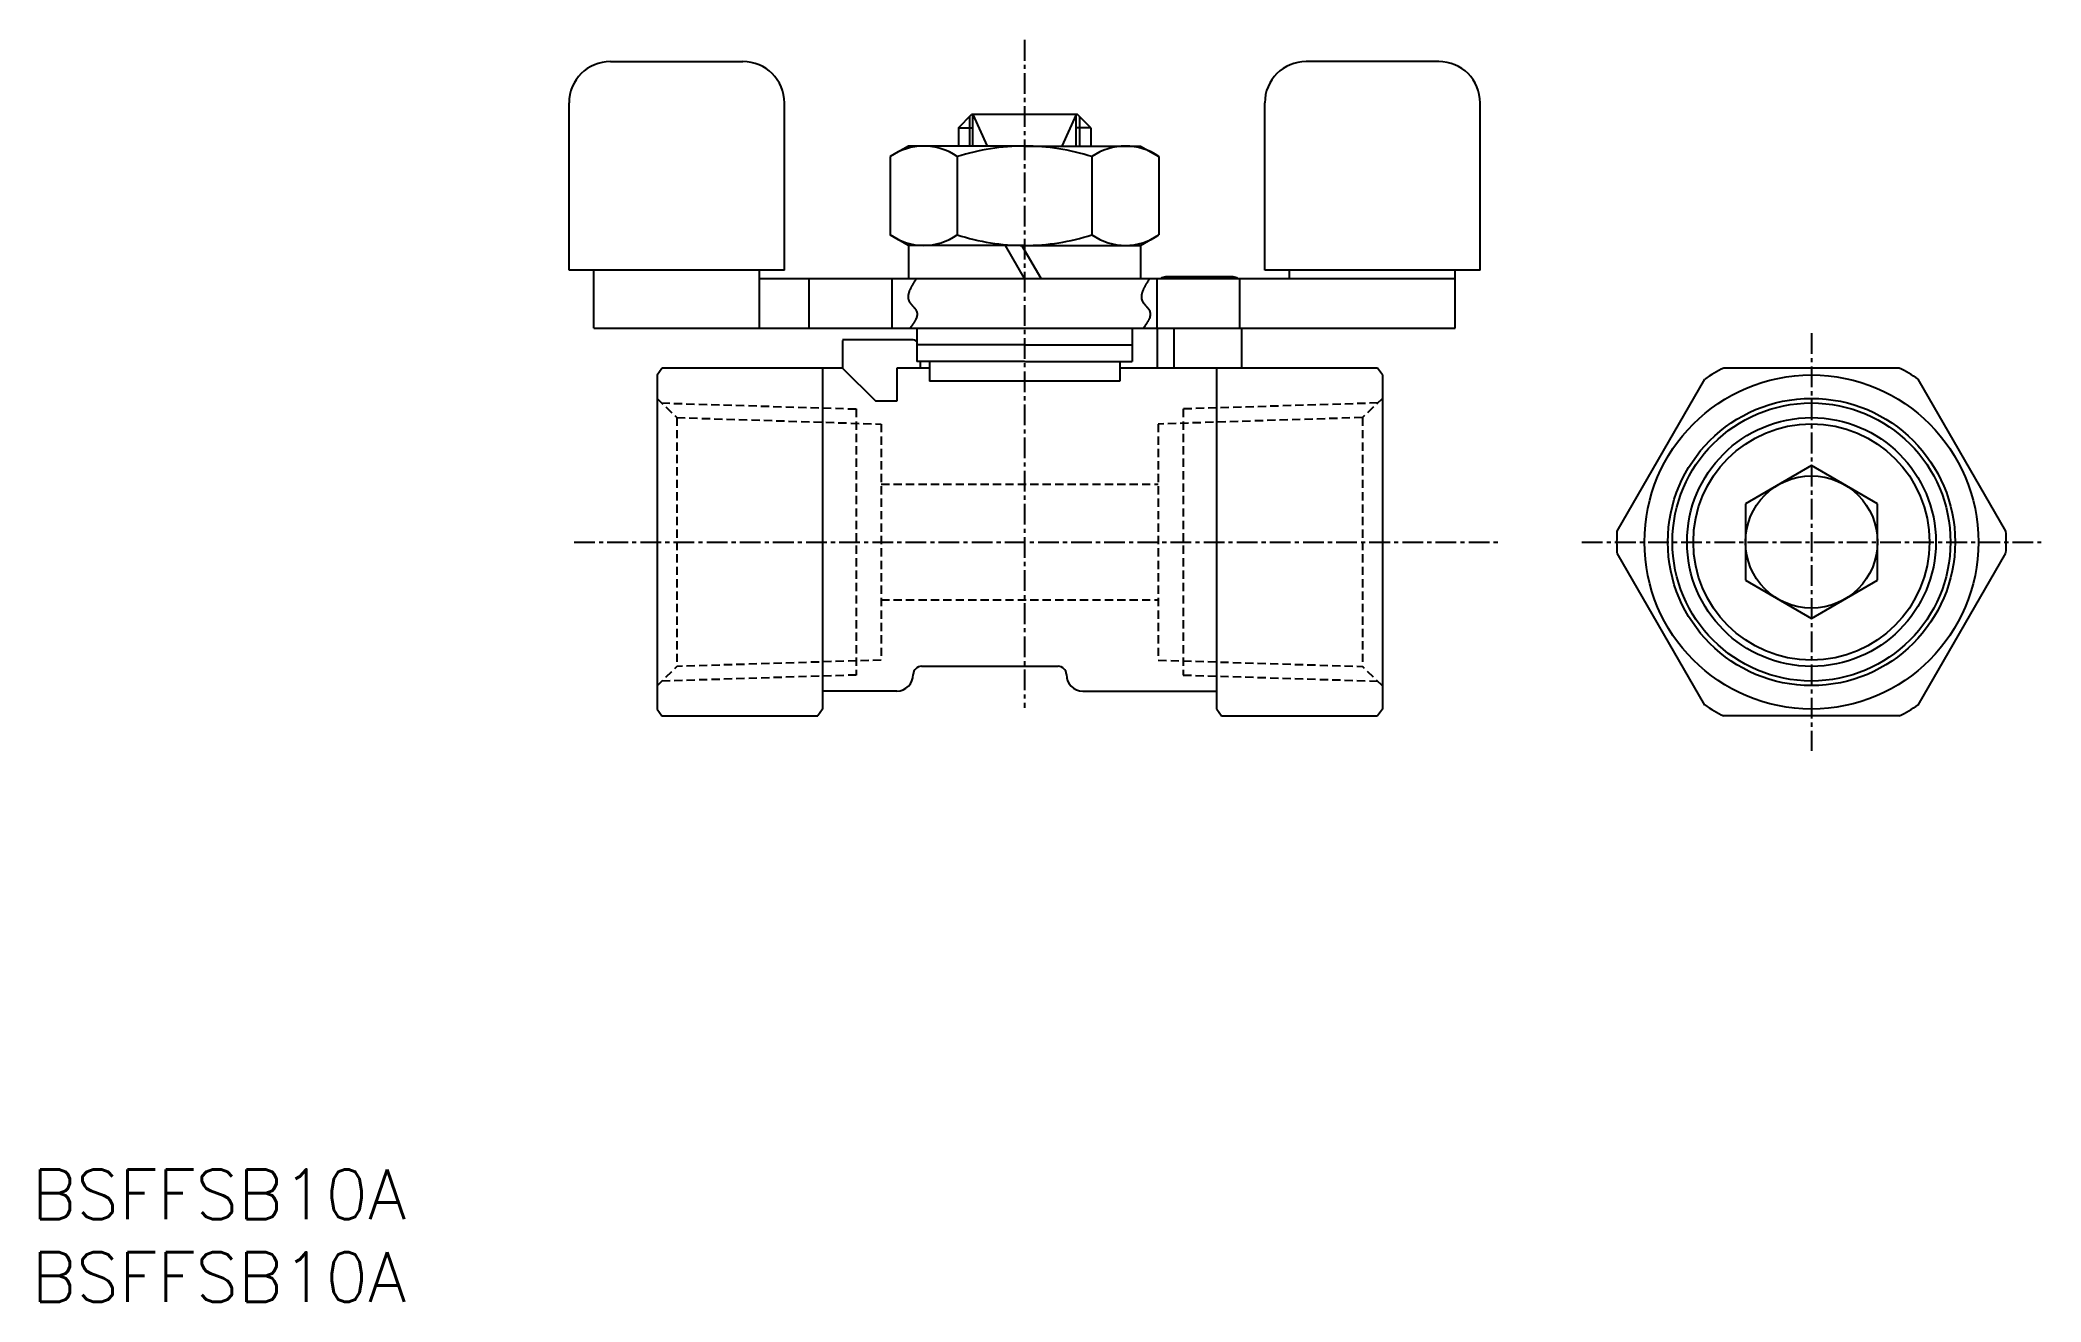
# Model space of a CAD drawing. Extents: x 1 to 121, y 0 to 76.
import ezdxf

# ---------------------------------------------------------------- set-up
doc = ezdxf.new("R2010")
doc.units = 0
doc.linetypes.add('CENTER', pattern=[2, 1.25, -0.25, 0.25, -0.25])
doc.linetypes.add('DASHED', pattern=[0.75, 0.5, -0.25])
doc.layers.get('0').update_dxf_attribs({"linetype": 'CONTINUOUS'})
doc.layers.add('CENTER', color=1, linetype='CENTER')
doc.styles.get("Standard").update_dxf_attribs({"font": 'txt.shx'})

# ---------------------------------------------------------------- blocks, each defined once
blk = doc.blocks.new('*U5')
at = {"color": 7, "linetype": 'CONTINUOUS'}
blk.add_text('BSFFSB10A', height=3, dxfattribs=at).set_placement((0, 0))
blk = doc.blocks.new('*U6')
at = {"color": 7, "linetype": 'CONTINUOUS'}
blk.add_text('BSFFSB10A', height=3, dxfattribs=at).set_placement((0, 5))

msp = doc.modelspace()

# ---------------------------------------------------------------- linework, layer by layer
at = {"color": 7, "linetype": 'CONTINUOUS'}
for p, q in [((34.95, 74.87), (42.95, 74.87)), ((84.95, 74.87), (76.95, 74.87)), ((32.45, 62.27), (32.45, 72.37)), ((45.45, 62.27), (45.45, 72.37)), ((55.95, 70.87), (56.75, 71.67)), ((63.15, 71.67), (56.75, 71.67)), ((56.82, 69.77), (56.82, 71.67)), ((63.07, 69.77), (63.07, 71.67)), ((63.95, 70.87), (63.15, 71.67)), ((74.45, 62.27), (74.45, 72.37)), ((87.45, 62.27), (87.45, 72.37)), ((55.95, 70.87), (55.95, 69.77)), ((55.95, 70.87), (56.82, 70.87)), ((63.95, 70.87), (63.07, 70.87)), ((63.95, 70.87), (63.95, 69.77)), ((52.95, 69.77), (51.84, 69.13)), ((51.84, 69.13), (51.84, 64.41)), ((59.95, 69.77), (52.95, 69.77)), ((55.88, 69.13), (55.88, 64.41)), ((59.95, 69.77), (66.95, 69.77)), ((64.01, 69.13), (64.01, 64.41)), ((66.95, 69.77), (68.06, 69.13)), ((68.06, 69.13), (68.06, 64.41)), ((52.95, 63.77), (51.84, 64.41)), ((66.95, 63.77), (68.06, 64.41)), ((52.95, 63.77), (52.95, 61.77)), ((59.95, 63.77), (52.95, 63.77)), ((59.95, 63.77), (53.95, 63.77)), ((59.95, 61.77), (58.79, 63.77)), ((60.95, 61.77), (59.79, 63.77)), ((59.95, 63.77), (66.95, 63.77)), ((66.95, 63.77), (66.95, 61.77)), ((45.45, 62.27), (32.45, 62.27)), ((33.95, 58.77), (33.95, 62.27)), ((43.95, 58.77), (43.95, 62.27)), ((43.95, 61.77), (85.95, 61.77)), ((46.95, 58.77), (46.95, 61.77)), ((51.95, 58.77), (51.95, 61.77)), ((67.95, 58.77), (67.95, 61.77)), ((72.55, 61.87), (68.45, 61.87)), ((72.95, 58.77), (72.95, 61.77)), ((87.45, 62.27), (74.45, 62.27)), ((75.95, 61.77), (75.95, 62.27)), ((85.95, 58.77), (85.95, 62.27)), ((33.95, 58.77), (59.95, 58.77)), ((53.15, 58.07), (48.96, 58.07)), ((48.96, 58.04), (48.96, 56.37)), ((53.45, 58.77), (53.45, 57.77)), ((59.95, 58.77), (85.95, 58.77)), ((66.45, 58.77), (66.45, 57.77)), ((67.95, 58.77), (67.95, 56.37)), ((68.95, 58.77), (68.95, 56.37)), ((73.05, 58.77), (73.05, 56.37)), ((59.95, 57.77), (53.45, 57.77)), ((53.45, 57.77), (53.45, 56.77)), ((59.95, 57.77), (66.45, 57.77)), ((66.45, 57.77), (66.45, 56.77)), ((37.76, 55.95), (38.05, 56.37)), ((37.76, 55.95), (37.76, 35.79)), ((48.96, 56.37), (38.05, 56.37)), ((47.76, 56.37), (47.76, 35.79)), ((48.96, 56.37), (50.96, 54.37)), ((52.23, 56.37), (52.23, 54.37)), ((54.2, 56.37), (52.23, 56.37)), ((59.95, 56.77), (53.45, 56.77)), ((53.65, 56.77), (53.65, 56.37)), ((54.2, 56.77), (54.2, 55.57)), ((59.95, 55.57), (54.2, 55.57)), ((59.95, 56.77), (65.7, 56.77)), ((59.95, 56.77), (66.45, 56.77)), ((65.7, 55.57), (59.95, 55.57)), ((65.7, 56.77), (65.7, 55.57)), ((81.26, 56.37), (65.7, 56.37)), ((71.55, 35.79), (71.55, 56.37)), ((81.55, 55.95), (81.26, 56.37)), ((81.55, 55.95), (81.55, 35.79)), ((52.23, 54.37), (50.96, 54.37)), ((52.13, 54.37), (52.13, 54.37)), ((107.45, 50.48), (103.46, 48.17)), ((111.44, 48.17), (107.45, 50.48)), ((103.46, 48.17), (103.46, 43.56)), ((111.44, 43.56), (111.44, 48.17)), ((103.46, 43.56), (107.45, 41.26)), ((107.45, 41.26), (111.44, 43.56)), ((53.23, 37.87), (53.23, 37.87)), ((53.73, 38.37), (61.97, 38.37)), ((62.47, 37.87), (62.47, 37.87)), ((52.23, 36.87), (47.76, 36.87)), ((63.47, 36.87), (71.55, 36.87)), ((37.76, 35.79), (38.05, 35.37)), ((38.05, 35.37), (47.47, 35.37)), ((47.76, 35.79), (47.47, 35.37)), ((71.55, 35.79), (71.84, 35.37)), ((71.84, 35.37), (81.26, 35.37)), ((81.55, 35.79), (81.26, 35.37))]:
    msp.add_line(p, q, dxfattribs=at)
at = {"color": 3, "linetype": 'CONTINUOUS'}
for p, q in [((56.62, 71.54), (56.62, 69.77)), ((56.82, 71.67), (57.7, 69.77)), ((63.07, 71.67), (62.19, 69.77)), ((63.27, 71.54), (63.27, 69.77))]:
    msp.add_line(p, q, dxfattribs=at)
at = {"color": 3, "linetype": 'DASHED'}
for p, q in [((37.76, 54.54), (38.96, 53.38)), ((81.55, 54.54), (80.34, 53.38)), ((38.03, 54.26), (49.79, 53.9)), ((38.96, 53.38), (51.29, 52.99)), ((38.96, 53.38), (38.96, 38.36)), ((49.79, 53.9), (49.79, 37.84)), ((80.34, 53.38), (68.02, 52.99)), ((81.28, 54.26), (69.52, 53.9)), ((69.52, 53.9), (69.52, 37.84)), ((80.34, 53.38), (80.34, 38.36)), ((51.29, 52.99), (51.29, 38.74)), ((68.02, 52.99), (68.02, 38.74)), ((51.29, 49.37), (68.02, 49.37)), ((51.29, 42.37), (68.02, 42.37)), ((51.29, 38.74), (38.96, 38.36)), ((68.02, 38.74), (80.34, 38.36)), ((37.76, 37.19), (38.96, 38.36)), ((49.79, 37.84), (38.05, 37.47)), ((69.52, 37.84), (81.26, 37.47)), ((81.55, 37.19), (80.34, 38.36))]:
    msp.add_line(p, q, dxfattribs=at)
at = {"color": 7, "linetype": 'CONTINUOUS'}
for points in [[(101, 55.7), (95.7, 46.53)], [(112.74, 56.37), (102.15, 56.37)], [(119.19, 46.53), (113.89, 55.7)], [(95.7, 45.2), (101, 36.03)], [(113.89, 36.03), (119.19, 45.2)], [(112.74, 35.37), (102.15, 35.37)]]:
    msp.add_lwpolyline(points, dxfattribs=at)
at = {"color": 7}
for points in [[(53.04, 58.77, 0), (53.05, 58.78, 0), (53.07, 58.8, 0), (53.08, 58.82, 0), (53.09, 58.83, 0), (53.1, 58.85, 0), (53.11, 58.87, 0), (53.13, 58.88, 0), (53.14, 58.9, 0), (53.15, 58.92, 0), (53.16, 58.94, 0), (53.18, 58.95, 0), (53.19, 58.97, 0), (53.2, 58.99, 0), (53.21, 59, 0), (53.22, 59.02, 0), (53.23, 59.03, 0), (53.24, 59.05, 0), (53.26, 59.07, 0), (53.27, 59.08, 0), (53.28, 59.1, 0), (53.29, 59.12, 0), (53.3, 59.13, 0), (53.31, 59.15, 0), (53.32, 59.17, 0), (53.33, 59.18, 0), (53.34, 59.2, 0), (53.35, 59.22, 0), (53.36, 59.23, 0), (53.37, 59.25, 0), (53.37, 59.26, 0), (53.38, 59.28, 0), (53.39, 59.3, 0), (53.4, 59.31, 0), (53.41, 59.33, 0), (53.41, 59.35, 0), (53.42, 59.36, 0), (53.43, 59.38, 0), (53.43, 59.39, 0), (53.44, 59.41, 0), (53.44, 59.42, 0), (53.45, 59.44, 0), (53.45, 59.46, 0), (53.46, 59.47, 0), (53.46, 59.49, 0), (53.47, 59.5, 0), (53.47, 59.52, 0), (53.47, 59.53, 0), (53.47, 59.55, 0), (53.48, 59.56, 0), (53.48, 59.58, 0), (53.48, 59.59, 0), (53.48, 59.61, 0), (53.48, 59.62, 0), (53.48, 59.64, 0), (53.48, 59.65, 0), (53.48, 59.67, 0), (53.48, 59.68, 0), (53.47, 59.7, 0), (53.47, 59.71, 0), (53.47, 59.73, 0), (53.46, 59.74, 0), (53.46, 59.76, 0), (53.45, 59.77, 0), (53.45, 59.79, 0), (53.44, 59.8, 0), (53.44, 59.81, 0), (53.43, 59.83, 0), (53.42, 59.84, 0), (53.41, 59.86, 0), (53.4, 59.87, 0), (53.4, 59.88, 0), (53.39, 59.9, 0), (53.38, 59.91, 0), (53.37, 59.93, 0), (53.36, 59.94, 0), (53.35, 59.95, 0), (53.34, 59.97, 0), (53.32, 59.98, 0), (53.31, 59.99, 0), (53.3, 60.01, 0), (53.29, 60.02, 0), (53.28, 60.03, 0), (53.27, 60.05, 0), (53.25, 60.06, 0), (53.24, 60.07, 0), (53.23, 60.09, 0), (53.22, 60.1, 0), (53.21, 60.11, 0), (53.19, 60.13, 0), (53.18, 60.14, 0), (53.17, 60.16, 0), (53.16, 60.17, 0), (53.15, 60.18, 0), (53.13, 60.2, 0), (53.12, 60.21, 0), (53.11, 60.22, 0), (53.1, 60.24, 0), (53.09, 60.25, 0), (53.08, 60.26, 0), (53.07, 60.28, 0), (53.06, 60.29, 0), (53.05, 60.31, 0), (53.04, 60.32, 0), (53.03, 60.33, 0), (53.02, 60.35, 0), (53.01, 60.36, 0), (53.01, 60.38, 0), (53, 60.39, 0), (52.99, 60.41, 0), (52.99, 60.42, 0), (52.98, 60.44, 0), (52.98, 60.45, 0), (52.97, 60.47, 0), (52.97, 60.48, 0), (52.96, 60.5, 0), (52.96, 60.51, 0), (52.95, 60.53, 0), (52.95, 60.54, 0), (52.95, 60.56, 0), (52.95, 60.57, 0), (52.94, 60.59, 0), (52.94, 60.6, 0), (52.94, 60.62, 0), (52.94, 60.63, 0), (52.94, 60.65, 0), (52.94, 60.66, 0), (52.94, 60.68, 0), (52.94, 60.7, 0), (52.94, 60.71, 0), (52.94, 60.73, 0), (52.94, 60.74, 0), (52.95, 60.76, 0), (52.95, 60.78, 0), (52.95, 60.79, 0), (52.95, 60.81, 0), (52.96, 60.82, 0), (52.96, 60.84, 0), (52.96, 60.86, 0), (52.97, 60.87, 0), (52.97, 60.89, 0), (52.98, 60.91, 0), (52.98, 60.92, 0), (52.99, 60.94, 0), (52.99, 60.96, 0), (53, 60.97, 0), (53, 60.99, 0), (53.01, 61.01, 0), (53.01, 61.02, 0), (53.02, 61.04, 0), (53.03, 61.06, 0), (53.03, 61.07, 0), (53.04, 61.09, 0), (53.05, 61.11, 0), (53.06, 61.12, 0), (53.06, 61.14, 0), (53.07, 61.16, 0), (53.08, 61.17, 0), (53.09, 61.19, 0), (53.1, 61.21, 0), (53.1, 61.23, 0), (53.11, 61.24, 0), (53.12, 61.26, 0), (53.13, 61.28, 0), (53.14, 61.29, 0), (53.15, 61.31, 0), (53.16, 61.33, 0), (53.17, 61.35, 0), (53.18, 61.36, 0), (53.19, 61.38, 0), (53.2, 61.4, 0), (53.21, 61.42, 0), (53.22, 61.43, 0), (53.23, 61.45, 0), (53.24, 61.47, 0), (53.25, 61.49, 0), (53.26, 61.5, 0), (53.27, 61.52, 0), (53.28, 61.54, 0), (53.29, 61.56, 0), (53.3, 61.57, 0), (53.31, 61.59, 0), (53.32, 61.61, 0), (53.33, 61.63, 0), (53.34, 61.64, 0), (53.36, 61.66, 0), (53.37, 61.68, 0), (53.38, 61.7, 0), (53.39, 61.72, 0), (53.4, 61.73, 0), (53.41, 61.75, 0), (53.42, 61.77, 0)], [(67.12, 58.77, 0), (67.13, 58.78, 0), (67.14, 58.8, 0), (67.15, 58.82, 0), (67.17, 58.83, 0), (67.18, 58.85, 0), (67.19, 58.87, 0), (67.2, 58.88, 0), (67.22, 58.9, 0), (67.23, 58.92, 0), (67.24, 58.94, 0), (67.25, 58.95, 0), (67.26, 58.97, 0), (67.27, 58.99, 0), (67.29, 59, 0), (67.3, 59.02, 0), (67.31, 59.03, 0), (67.32, 59.05, 0), (67.33, 59.07, 0), (67.34, 59.08, 0), (67.35, 59.1, 0), (67.36, 59.12, 0), (67.37, 59.13, 0), (67.38, 59.15, 0), (67.39, 59.17, 0), (67.4, 59.18, 0), (67.41, 59.2, 0), (67.42, 59.22, 0), (67.43, 59.23, 0), (67.44, 59.25, 0), (67.45, 59.26, 0), (67.46, 59.28, 0), (67.47, 59.3, 0), (67.47, 59.31, 0), (67.48, 59.33, 0), (67.49, 59.35, 0), (67.5, 59.36, 0), (67.5, 59.38, 0), (67.51, 59.39, 0), (67.51, 59.41, 0), (67.52, 59.42, 0), (67.52, 59.44, 0), (67.53, 59.46, 0), (67.53, 59.47, 0), (67.54, 59.49, 0), (67.54, 59.5, 0), (67.54, 59.52, 0), (67.55, 59.53, 0), (67.55, 59.55, 0), (67.55, 59.56, 0), (67.55, 59.58, 0), (67.55, 59.59, 0), (67.55, 59.61, 0), (67.56, 59.62, 0), (67.55, 59.64, 0), (67.55, 59.65, 0), (67.55, 59.67, 0), (67.55, 59.68, 0), (67.55, 59.7, 0), (67.55, 59.71, 0), (67.54, 59.73, 0), (67.54, 59.74, 0), (67.53, 59.76, 0), (67.53, 59.77, 0), (67.52, 59.79, 0), (67.52, 59.8, 0), (67.51, 59.81, 0), (67.5, 59.83, 0), (67.5, 59.84, 0), (67.49, 59.86, 0), (67.48, 59.87, 0), (67.47, 59.88, 0), (67.46, 59.9, 0), (67.45, 59.91, 0), (67.44, 59.93, 0), (67.43, 59.94, 0), (67.42, 59.95, 0), (67.41, 59.97, 0), (67.4, 59.98, 0), (67.39, 59.99, 0), (67.38, 60.01, 0), (67.37, 60.02, 0), (67.35, 60.03, 0), (67.34, 60.05, 0), (67.33, 60.06, 0), (67.32, 60.07, 0), (67.31, 60.09, 0), (67.29, 60.1, 0), (67.28, 60.11, 0), (67.27, 60.13, 0), (67.26, 60.14, 0), (67.25, 60.16, 0), (67.23, 60.17, 0), (67.22, 60.18, 0), (67.21, 60.2, 0), (67.2, 60.21, 0), (67.19, 60.22, 0), (67.18, 60.24, 0), (67.17, 60.25, 0), (67.15, 60.26, 0), (67.14, 60.28, 0), (67.13, 60.29, 0), (67.12, 60.31, 0), (67.12, 60.32, 0), (67.11, 60.33, 0), (67.1, 60.35, 0), (67.09, 60.36, 0), (67.08, 60.38, 0), (67.08, 60.39, 0), (67.07, 60.41, 0), (67.06, 60.42, 0), (67.06, 60.44, 0), (67.05, 60.45, 0), (67.05, 60.47, 0), (67.04, 60.48, 0), (67.04, 60.5, 0), (67.03, 60.51, 0), (67.03, 60.53, 0), (67.03, 60.54, 0), (67.02, 60.56, 0), (67.02, 60.57, 0), (67.02, 60.59, 0), (67.02, 60.6, 0), (67.02, 60.62, 0), (67.02, 60.63, 0), (67.02, 60.65, 0), (67.02, 60.66, 0), (67.02, 60.68, 0), (67.02, 60.7, 0), (67.02, 60.71, 0), (67.02, 60.73, 0), (67.02, 60.74, 0), (67.02, 60.76, 0), (67.02, 60.78, 0), (67.03, 60.79, 0), (67.03, 60.81, 0), (67.03, 60.82, 0), (67.04, 60.84, 0), (67.04, 60.86, 0), (67.04, 60.87, 0), (67.05, 60.89, 0), (67.05, 60.91, 0), (67.06, 60.92, 0), (67.06, 60.94, 0), (67.07, 60.96, 0), (67.07, 60.97, 0), (67.08, 60.99, 0), (67.08, 61.01, 0), (67.09, 61.02, 0), (67.1, 61.04, 0), (67.1, 61.06, 0), (67.11, 61.07, 0), (67.12, 61.09, 0), (67.12, 61.11, 0), (67.13, 61.12, 0), (67.14, 61.14, 0), (67.15, 61.16, 0), (67.15, 61.17, 0), (67.16, 61.19, 0), (67.17, 61.21, 0), (67.18, 61.23, 0), (67.19, 61.24, 0), (67.2, 61.26, 0), (67.21, 61.28, 0), (67.22, 61.29, 0), (67.22, 61.31, 0), (67.23, 61.33, 0), (67.24, 61.35, 0), (67.25, 61.36, 0), (67.26, 61.38, 0), (67.27, 61.4, 0), (67.28, 61.42, 0), (67.29, 61.43, 0), (67.3, 61.45, 0), (67.31, 61.47, 0), (67.32, 61.49, 0), (67.33, 61.5, 0), (67.34, 61.52, 0), (67.36, 61.54, 0), (67.37, 61.56, 0), (67.38, 61.57, 0), (67.39, 61.59, 0), (67.4, 61.61, 0), (67.41, 61.63, 0), (67.42, 61.64, 0), (67.43, 61.66, 0), (67.44, 61.68, 0), (67.45, 61.7, 0), (67.46, 61.72, 0), (67.48, 61.73, 0), (67.49, 61.75, 0), (67.5, 61.77, 0)]]:
    msp.add_polyline3d(points, dxfattribs=at)
at = {"color": 7, "linetype": 'CONTINUOUS'}
for radius in [10.08, 8.67, 7.51, 7.13, 3.99]:
    msp.add_circle((107.45, 45.87), radius, dxfattribs=at)
at = {"color": 3, "linetype": 'CONTINUOUS'}
msp.add_circle((107.45, 45.87), 8.39, dxfattribs=at)
at = {"color": 7, "linetype": 'CONTINUOUS'}
for centre, radius, start, end in [((34.95, 72.37), 2.5, 90, 180), ((42.95, 72.37), 2.5, 0, 90), ((76.95, 72.37), 2.5, 90, 180), ((84.95, 72.37), 2.5, 0, 90), ((53.86, 66.26), 3.51, 54.8236, 125.1764), ((59.95, 56.53), 13.24, 90, 107.8967), ((59.95, 56.53), 13.24, 72.1033, 90), ((66.04, 66.26), 3.51, 54.8236, 125.1764), ((53.86, 67.28), 3.51, 234.8236, 305.1764), ((59.95, 77.01), 13.24, 252.1033, 270), ((59.95, 77.01), 13.24, 270, 287.8967), ((66.04, 67.28), 3.51, 234.8236, 305.1764), ((68.45, 61.37), 0.5, 90, 126.8699), ((69.45, 61.37), 0.5, 90, 126.8699), ((72.55, 61.37), 0.5, 53.1301, 90), ((53.15, 57.57), 0.5, 53.1301, 90), ((107.45, 45.87), 11.76, 116.7655, 123.2345), ((107.45, 45.87), 11.76, 56.7655, 63.2345), ((107.45, 45.87), 11.76, 176.7655, 183.2345), ((107.45, 45.87), 11.76, 356.7655, 3.2345), ((52.23, 37.87), 1, 270, 0), ((53.73, 37.87), 0.5, 90, 180), ((61.97, 37.87), 0.5, 360, 90), ((63.47, 37.87), 1, 180, 270), ((107.45, 45.87), 11.76, 236.7655, 243.2345), ((107.45, 45.87), 11.76, 296.7655, 303.2345)]:
    msp.add_arc(centre, radius, start, end, dxfattribs=at)
at = {"layer": 'CENTER', "color": 1, "linetype": 'CENTER'}
for p, q in [((59.95, 76.17), (59.95, 35.87)), ((107.45, 58.47), (107.45, 33.27)), ((32.76, 45.87), (88.54, 45.87)), ((93.59, 45.87), (121.31, 45.87))]:
    msp.add_line(p, q, dxfattribs=at)

# ---------------------------------------------------------------- block references
at = {"color": 7, "linetype": 'CONTINUOUS'}
for name in ['*U6', '*U5']:
    msp.add_blockref(name, (0, 0), dxfattribs=at)

doc.saveas('drawing.dxf')
